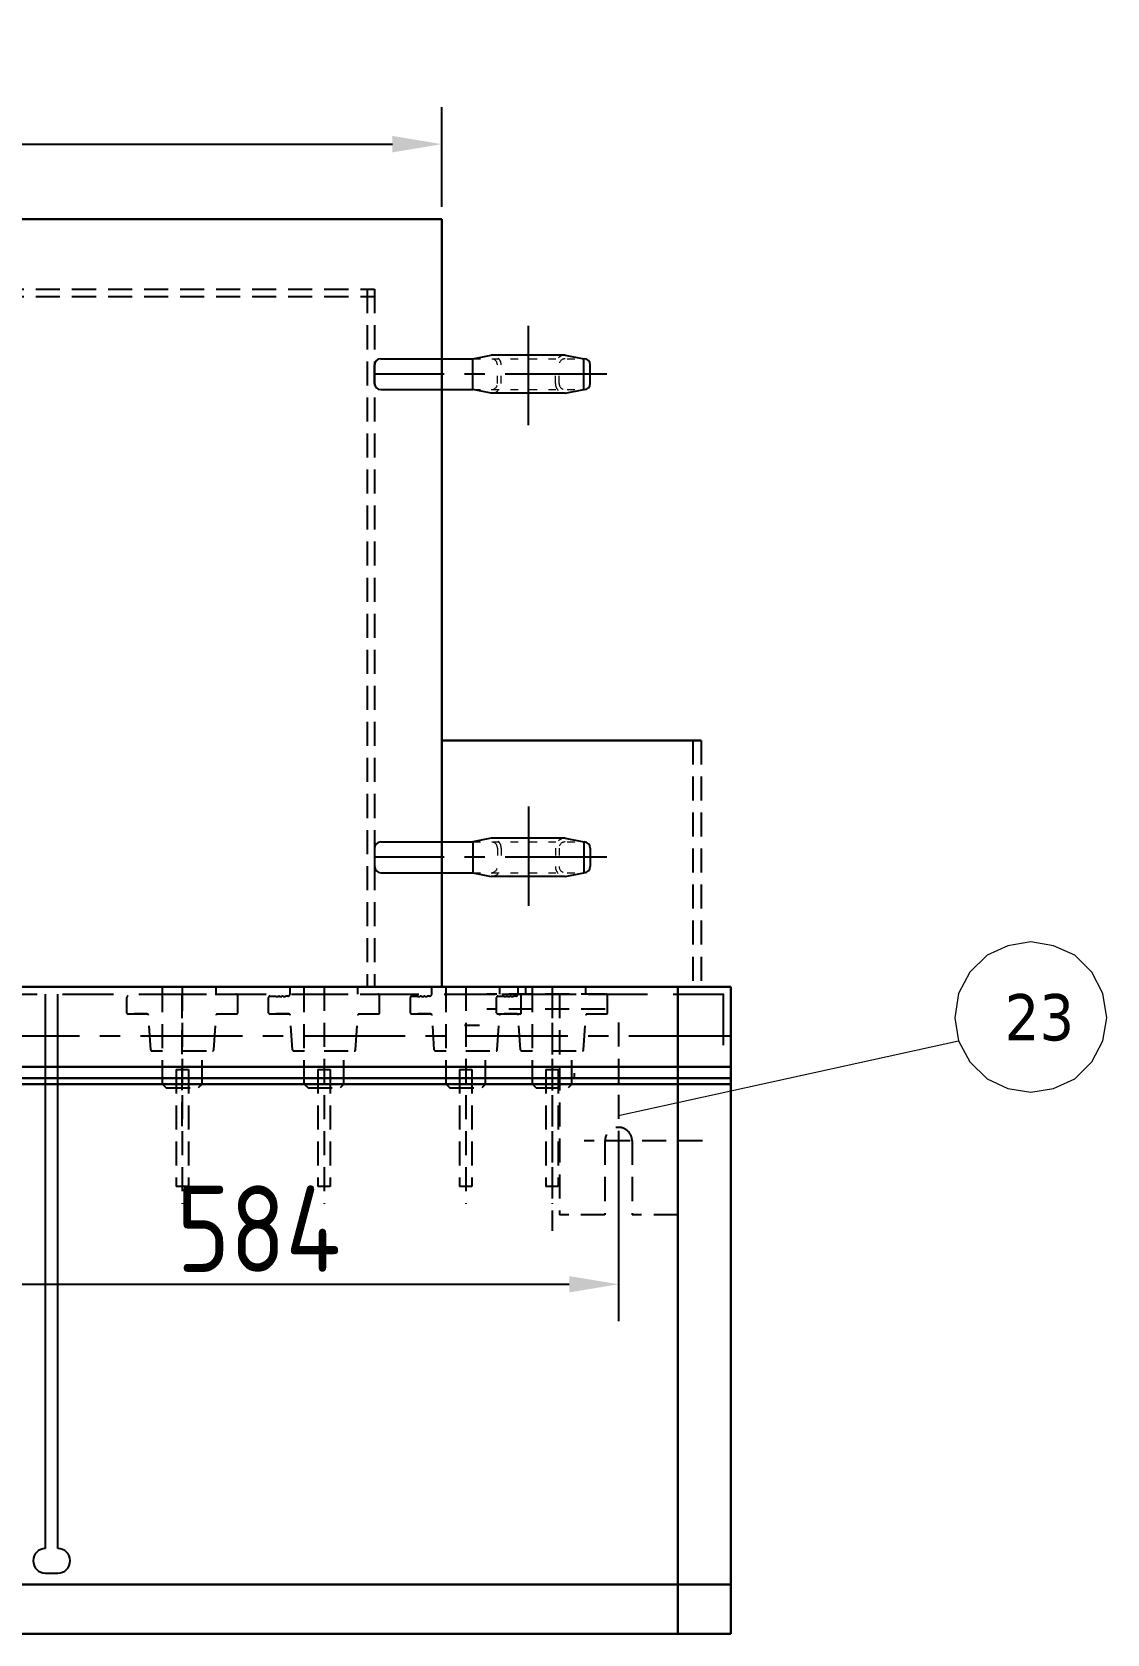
# Model space of a CAD drawing. Header units: millimetres. Extents: x 70841 to 133731, y -170061 to -164340.
# Drawn here: x 72897 to 73770, y -168845 to -167545 of the extents above; entities that cross this region are included whole.
import ezdxf

# ---------------------------------------------------------------- set-up
doc = ezdxf.new("R2010")
doc.units = ezdxf.units.MM
doc.header["$LTSCALE"] = 13
for name, pattern in [('ACAD_ISO03W100', [1.18, 0.47, -0.71]), ('CENTERX2', [101.6, 63.5, -12.7, 12.7, -12.7]), ('DASHED', [0.75, 0.5, -0.25]), ('HIDDEN', [9.525, 6.35, -3.175])]:
    doc.linetypes.add(name, pattern=pattern)
for name, color, linetype in [('1', 4, 'Continuous'), ('4虚线层', 6, 'DASHED'), ('粗实线', 4, 'Continuous'), ('细实线', 2, 'Continuous'), ('虚线', 6, 'HIDDEN'), ('铁心虚线', 1, 'DASHED')]:
    doc.layers.add(name, color=color, linetype=linetype)
doc.layers.add('标注、文本', color=3, linetype='Continuous', lineweight=25)
doc.layers.add('铁心', color=3, linetype='Continuous', lineweight=0)
doc.styles.get("Standard").update_dxf_attribs({"font": 'gbenor.shx', "bigfont": 'gbcbig.shx'})
doc.styles.add('Tahoma$001', font='tahoma.ttf', dxfattribs={"height": 2.159784})
doc.dimstyles.new('1-15', dxfattribs={"dimscale": 20, "dimtxt": 3.5, "dimasz": 2, "dimexe": 1.5, "dimexo": 0.5, "dimgap": 0.5, "dimtad": 1, "dimtoh": 1, "dimdec": 1, "dimdsep": 46, "dimtxsty": 'Standard', "dimcen": 2.5, "dimclrd": 3, "dimclre": 3, "dimclrt": 3, "dimadec": 0, "dimazin": 2, "dimtfac": 1, "dimtdec": 1, "dimtmove": 0, "dimatfit": 2, "dimfxl": 1, "dimarcsym": 0})

# ---------------------------------------------------------------- blocks, each defined once
blk = doc.blocks.new('*D1681')
at = {"layer": 'Defpoints', "color": 0, "transparency": 16777216}
for p in [(73229.9, -167636.3), (72348.9, -167697.1), (73229.9, -167697.1)]:
    blk.add_point(p, dxfattribs=at)
at = {"layer": '标注、文本', "color": 3, "lineweight": -2, "transparency": 16777216}
for p, q in [((72348.9, -167687.1), (72348.9, -167606.3)), ((73229.9, -167687.1), (73229.9, -167606.3)), ((72388.9, -167636.3), (73189.9, -167636.3))]:
    blk.add_line(p, q, dxfattribs=at)
at = {"layer": '标注、文本', "color": 3, "transparency": 16777216}
for points in [[(72388.9, -167629.6), (72388.9, -167643), (72348.9, -167636.3)], [(73189.9, -167629.6), (73189.9, -167643), (73229.9, -167636.3)]]:
    blk.add_solid(points, dxfattribs=at)
at = {"layer": '标注、文本', "color": 3, "transparency": 16777216, "insert": (72789.4, -167591.3), "char_height": 70, "attachment_point": 5}
blk.add_mtext('881', dxfattribs=at)
blk = doc.blocks.new('*D1703')
at = {"layer": 'Defpoints', "color": 0, "transparency": 16777216}
for p in [(72789.4, -168399), (73373.4, -168445.1), (73373.4, -168561.3)]:
    blk.add_point(p, dxfattribs=at)
at = {"layer": '标注、文本', "color": 3, "lineweight": -2, "transparency": 16777216}
for p, q in [((72789.4, -168409), (72789.4, -168591.3)), ((73373.4, -168455.1), (73373.4, -168591.3)), ((72829.4, -168561.3), (73333.4, -168561.3))]:
    blk.add_line(p, q, dxfattribs=at)
at = {"layer": '标注、文本', "color": 3, "transparency": 16777216}
for points in [[(72829.4, -168554.7), (72829.4, -168568), (72789.4, -168561.3)], [(73333.4, -168554.7), (73333.4, -168568), (73373.4, -168561.3)]]:
    blk.add_solid(points, dxfattribs=at)
at = {"layer": '标注、文本', "color": 3, "transparency": 16777216, "insert": (73081.4, -168516.3), "char_height": 70, "attachment_point": 5}
blk.add_mtext('584', dxfattribs=at)

msp = doc.modelspace()

# ---------------------------------------------------------------- linework, layer by layer
at = {"layer": '1', "color": 1, "linetype": 'CENTERX2', "lineweight": -3, "ltscale": 0.1}
for p, q in [((73300.386, -167864.316), (73300.386, -167783.623)), ((73364.007, -167822.98), (73175.395, -167822.98)), ((73300.386, -168173.591), (73300.386, -168254.284)), ((73364.007, -168214.927), (73175.395, -168214.927)), ((73464.395, -168360.054), (72179.395, -168360.054))]:
    msp.add_line(p, q, dxfattribs=at)
at = {"layer": '4虚线层', "ltscale": 3}
for p, q in [((73433.751, -168120.054), (73433.751, -168320.054)), ((73440.443, -168120.054), (73440.443, -168320.054))]:
    msp.add_line(p, q, dxfattribs=at)
at = {"layer": '标注、文本'}
for p, q in [((73175.395, -167830.48), (73175.395, -167815.48)), ((73180.395, -167810.48), (73255.136, -167810.48)), ((73255.136, -167810.48), (73270.136, -167807.48)), ((73255.136, -167835.48), (73255.136, -167810.48)), ((73330.136, -167807.48), (73270.136, -167807.48)), ((73330.136, -167807.48), (73345.136, -167810.48)), ((73345.136, -167835.48), (73345.136, -167810.48)), ((73350.377, -167830.48), (73350.377, -167815.48)), ((73180.395, -167835.48), (73255.136, -167835.48)), ((73270.136, -167838.48), (73255.136, -167835.48)), ((73330.136, -167838.48), (73270.136, -167838.48)), ((73330.136, -167838.48), (73345.136, -167835.48)), ((73180.395, -168202.427), (73255.136, -168202.427)), ((73270.136, -168199.427), (73255.136, -168202.427)), ((73255.136, -168202.427), (73255.136, -168227.427)), ((73330.136, -168199.427), (73270.136, -168199.427)), ((73330.136, -168199.427), (73345.136, -168202.427)), ((73345.136, -168202.427), (73345.136, -168227.427)), ((73175.395, -168207.427), (73175.395, -168222.427)), ((73350.377, -168207.427), (73350.377, -168222.427)), ((73180.395, -168227.427), (73255.136, -168227.427)), ((73255.136, -168227.427), (73270.136, -168230.427)), ((73330.136, -168230.427), (73270.136, -168230.427)), ((73330.136, -168230.427), (73345.136, -168227.427)), ((72908.395, -168775.686), (72908.395, -168326.054)), ((72918.395, -168775.686), (72918.395, -168326.054)), ((72898.395, -168785.686), (72898.395, -168785.686)), ((72928.395, -168785.686), (72928.395, -168785.686)), ((72908.395, -168795.686), (72918.395, -168795.686)), ((72908.395, -168795.686), (72908.395, -168795.686)), ((72918.395, -168795.686), (72918.395, -168795.686))]:
    msp.add_line(p, q, dxfattribs=at)
at = {"layer": '标注、文本', "color": 2, "linetype": 'ACAD_ISO03W100', "lineweight": 18}
for p, q in [((73255.136, -167810.48), (73345.377, -167810.48)), ((73275.136, -167830.48), (73275.136, -167815.48)), ((73278.136, -167830.48), (73278.136, -167815.48)), ((73322.136, -167830.48), (73322.136, -167815.48)), ((73325.136, -167830.48), (73325.136, -167815.48)), ((73255.136, -167835.48), (73345.377, -167835.48)), ((73255.136, -168202.427), (73345.377, -168202.427)), ((73275.136, -168207.427), (73275.136, -168222.427)), ((73278.136, -168207.427), (73278.136, -168222.427)), ((73322.136, -168207.427), (73322.136, -168222.427)), ((73325.136, -168207.427), (73325.136, -168222.427)), ((73255.136, -168227.427), (73345.377, -168227.427))]:
    msp.add_line(p, q, dxfattribs=at)
at = {"layer": '标注、文本'}
for centre, radius, start, end in [((73180.395, -167815.48), 5, 90, 180), ((73345.377, -167815.48), 5, 0, 90), ((73180.395, -167830.48), 5, 180, 270), ((73345.377, -167830.48), 5, 270, 0), ((73180.395, -168207.427), 5, 90, 180), ((73345.377, -168207.427), 5, 0, 90), ((73180.395, -168222.427), 5, 180, 270), ((73345.377, -168222.427), 5, 270, 0), ((72908.395, -168785.686), 10, 90, 180), ((72918.395, -168785.686), 10, 0, 90), ((72908.395, -168785.686), 10, 180, 270), ((72918.395, -168785.686), 10, 270, 0)]:
    msp.add_arc(centre, radius, start, end, dxfattribs=at)
at = {"layer": '标注、文本', "color": 2, "linetype": 'ACAD_ISO03W100', "lineweight": 18}
for centre, radius, start, end in [((73270.136, -167815.48), 8, 0, 90), ((73270.136, -167815.48), 5, 0, 90), ((73330.136, -167815.48), 8, 90, 180), ((73330.136, -167815.48), 5, 90, 180), ((73270.136, -167830.48), 5, 270, 0), ((73270.136, -167830.48), 8, 270, 0), ((73330.136, -167830.48), 8, 180, 270), ((73330.136, -167830.48), 5, 180, 270), ((73270.136, -168207.427), 8, 0, 90), ((73270.136, -168207.427), 5, 0, 90), ((73330.136, -168207.427), 8, 90, 180), ((73330.136, -168207.427), 5, 90, 180), ((73270.136, -168222.427), 5, 270, 0), ((73270.136, -168222.427), 8, 270, 0), ((73330.136, -168222.427), 8, 180, 270), ((73330.136, -168222.427), 5, 180, 270)]:
    msp.add_arc(centre, radius, start, end, dxfattribs=at)
at = {"layer": '粗实线', "lineweight": 30}
for p, q in [((72348.895, -167697.054), (73229.895, -167697.054)), ((73229.895, -167697.054), (73229.895, -168320.054)), ((73229.895, -168120.054), (73440.443, -168120.054)), ((72179.395, -168320.054), (73464.395, -168320.054)), ((73421.395, -168320.054), (73421.395, -168845.054)), ((73464.395, -168320.054), (73464.395, -168385.054)), ((73464.395, -168320.054), (73464.395, -168845.054)), ((72179.395, -168385.054), (73464.395, -168385.054)), ((72179.395, -168805.054), (73464.395, -168805.054)), ((72179.395, -168845.054), (73464.395, -168845.054))]:
    msp.add_line(p, q, dxfattribs=at)
at = {"layer": '细实线', "color": 4, "lineweight": 30}
for p, q in [((72179.395, -168394.011), (73464.395, -168394.011)), ((72179.395, -168399.011), (73464.395, -168399.011))]:
    msp.add_line(p, q, dxfattribs=at)
at = {"layer": '虚线', "ltscale": 0.5}
for p, q in [((72179.395, -168326.054), (73464.395, -168326.054)), ((73458.395, -168326.054), (73458.395, -168385.054))]:
    msp.add_line(p, q, dxfattribs=at)
at = {"layer": '铁心'}
msp.add_lwpolyline([(73769.702, -168345.231), (73766.389, -168325.353), (73757.353, -168308.185), (73743.499, -168294.331), (73726.331, -168286.801), (73707.958, -168283.488), (73689.285, -168286.801), (73672.418, -168294.331), (73658.564, -168308.185), (73649.227, -168325.353), (73646.215, -168345.231), (73649.227, -168363.905), (73658.564, -168380.772), (73672.418, -168394.626), (73689.285, -168402.457), (73707.958, -168405.469), (73726.331, -168402.457), (73743.499, -168394.626), (73757.353, -168380.772), (73766.389, -168363.905)], close=True, dxfattribs=at)
msp.add_lwpolyline([(73373.395, -168424.533), (73649.227, -168363.905), (73649.227, -168363.905)], dxfattribs=at)
at = {"layer": '铁心虚线', "color": 6, "ltscale": 3}
for p, q in [((72403.395, -167754.054), (73175.395, -167754.054)), ((72403.395, -167760.054), (73175.395, -167760.054)), ((73169.395, -167754.054), (73169.395, -168320.054)), ((73175.395, -167754.054), (73175.395, -168320.054)), ((73003.406, -168399.055), (73003.406, -168320.054)), ((73019.414, -168320.054), (73019.395, -168495.943)), ((73019.429, -168433.084), (73019.429, -168320.054)), ((73019.429, -168320.054), (73019.429, -168372.055)), ((73046.906, -168326.055), (73046.906, -168320.054)), ((73046.918, -168326.055), (73046.918, -168320.054)), ((73106.936, -168324.055), (73106.936, -168320.054)), ((73106.955, -168325.554), (73106.954, -168320.054)), ((73118.436, -168399.055), (73118.436, -168320.054)), ((73134.445, -168320.054), (73134.425, -168495.943)), ((73161.936, -168326.055), (73161.936, -168320.054)), ((73161.949, -168326.055), (73161.949, -168320.054)), ((73221.955, -168324.055), (73221.955, -168320.054)), ((73221.973, -168325.554), (73221.972, -168320.054)), ((73233.455, -168399.055), (73233.455, -168320.054)), ((73249.463, -168320.054), (73249.443, -168495.943)), ((73276.955, -168326.055), (73276.955, -168320.054)), ((73276.967, -168326.055), (73276.967, -168320.054)), ((73291.956, -168324.055), (73291.956, -168320.054)), ((73291.975, -168325.554), (73291.974, -168320.054)), ((73297.979, -168320.054), (73297.979, -168326.054)), ((73303.456, -168399.055), (73303.456, -168320.054)), ((73319.465, -168320.054), (73319.445, -168495.943)), ((73346.956, -168326.055), (73346.956, -168320.054)), ((73346.968, -168326.055), (73346.968, -168320.054)), ((72974.425, -168341.054), (72974.425, -168328.537)), ((73019.407, -168326.054), (73059.406, -168326.055)), ((73019.419, -168326.054), (73059.418, -168326.055)), ((73019.425, -168326.054), (73063.425, -168326.054)), ((73064.425, -168341.054), (73064.425, -168327.054)), ((73089.455, -168341.054), (73089.455, -168328.537)), ((73090.455, -168327.537), (73095.463, -168327.554)), ((73095.463, -168328.111), (73095.463, -168327.554)), ((73097.407, -168328.111), (73095.463, -168328.111)), ((73097.407, -168327.554), (73097.407, -168328.111)), ((73097.407, -168327.554), (73097.407, -168328.111)), ((73098.357, -168327.554), (73097.407, -168327.554)), ((73098.357, -168328.111), (73098.357, -168327.554)), ((73100.301, -168328.111), (73098.357, -168328.111)), ((73101.25, -168327.554), (73100.301, -168327.554)), ((73100.301, -168327.554), (73100.301, -168328.111)), ((73100.301, -168327.554), (73100.301, -168328.111)), ((73101.25, -168328.111), (73101.25, -168327.554)), ((73103.195, -168328.111), (73101.25, -168328.111)), ((73104.955, -168327.554), (73103.195, -168327.554)), ((73103.195, -168327.554), (73103.195, -168328.111)), ((73134.437, -168326.054), (73174.436, -168326.055)), ((73134.45, -168326.054), (73174.449, -168326.055)), ((73134.456, -168326.054), (73178.455, -168326.054)), ((73179.455, -168341.054), (73179.455, -168327.054)), ((73204.473, -168341.054), (73204.473, -168328.537)), ((73205.473, -168327.537), (73210.481, -168327.554)), ((73210.481, -168328.111), (73210.481, -168327.554)), ((73212.426, -168328.111), (73210.481, -168328.111)), ((73212.426, -168327.554), (73212.426, -168328.111)), ((73212.426, -168327.554), (73212.426, -168328.111)), ((73213.375, -168327.554), (73212.426, -168327.554)), ((73213.375, -168328.111), (73213.375, -168327.554)), ((73215.319, -168328.111), (73213.375, -168328.111)), ((73216.269, -168327.554), (73215.319, -168327.554)), ((73215.319, -168327.554), (73215.319, -168328.111)), ((73215.319, -168327.554), (73215.319, -168328.111)), ((73216.269, -168328.111), (73216.269, -168327.554)), ((73218.213, -168328.111), (73216.269, -168328.111)), ((73219.973, -168327.554), (73218.213, -168327.554)), ((73218.213, -168327.554), (73218.213, -168328.111)), ((73249.456, -168326.054), (73289.455, -168326.055)), ((73249.468, -168326.054), (73289.467, -168326.055)), ((73249.474, -168326.054), (73293.473, -168326.054)), ((73362.479, -168326.054), (73266.479, -168326.054)), ((73274.475, -168341.054), (73274.475, -168328.537)), ((73275.475, -168327.537), (73280.482, -168327.554)), ((73280.482, -168328.111), (73280.482, -168327.554)), ((73282.427, -168328.111), (73280.482, -168328.111)), ((73282.427, -168327.554), (73282.427, -168328.111)), ((73282.427, -168327.554), (73282.427, -168328.111)), ((73283.376, -168327.554), (73282.427, -168327.554)), ((73283.376, -168328.111), (73283.376, -168327.554)), ((73285.321, -168328.111), (73283.376, -168328.111)), ((73286.27, -168327.554), (73285.321, -168327.554)), ((73285.321, -168327.554), (73285.321, -168328.111)), ((73285.321, -168327.554), (73285.321, -168328.111)), ((73286.27, -168328.111), (73286.27, -168327.554)), ((73288.215, -168328.111), (73286.27, -168328.111)), ((73289.975, -168327.554), (73288.215, -168327.554)), ((73288.215, -168327.554), (73288.215, -168328.111)), ((73294.473, -168341.054), (73294.473, -168327.054)), ((73319.457, -168326.054), (73359.456, -168326.055)), ((73319.469, -168326.054), (73359.468, -168326.055)), ((73319.476, -168326.054), (73363.475, -168326.054)), ((73319.479, -168326.054), (73319.479, -168518.054)), ((73325.395, -168326.054), (73325.395, -168505.054)), ((73364.475, -168341.054), (73364.475, -168327.054)), ((73421.395, -168326.054), (73421.395, -168505.054)), ((72975.425, -168342.054), (72990.989, -168342.054)), ((72990.97, -168342.055), (72980.406, -168342.055)), ((72990.983, -168342.055), (72980.418, -168342.055)), ((72993.844, -168371.121), (72991.968, -168342.988)), ((72993.856, -168371.121), (72991.98, -168342.988)), ((73044.968, -168371.121), (73046.844, -168342.988)), ((73044.98, -168371.121), (73046.856, -168342.988)), ((73047.841, -168342.055), (73058.407, -168342.056)), ((73047.854, -168342.055), (73058.419, -168342.056)), ((73047.86, -168342.054), (73063.425, -168342.054)), ((73090.455, -168342.054), (73106.019, -168342.054)), ((73106.001, -168342.055), (73095.436, -168342.055)), ((73106.013, -168342.055), (73095.449, -168342.055)), ((73108.874, -168371.121), (73106.999, -168342.988)), ((73108.886, -168371.121), (73107.011, -168342.988)), ((73159.999, -168371.121), (73161.874, -168342.988)), ((73160.011, -168371.121), (73161.886, -168342.988)), ((73162.872, -168342.055), (73173.438, -168342.056)), ((73162.884, -168342.055), (73173.45, -168342.056)), ((73162.891, -168342.054), (73178.455, -168342.054)), ((73205.473, -168342.054), (73221.038, -168342.054)), ((73221.019, -168342.055), (73210.455, -168342.055)), ((73221.031, -168342.055), (73210.467, -168342.055)), ((73223.892, -168371.121), (73222.017, -168342.988)), ((73223.905, -168371.121), (73222.029, -168342.988)), ((73362.479, -168338.054), (73266.479, -168338.054)), ((73275.017, -168371.121), (73276.892, -168342.988)), ((73275.029, -168371.121), (73276.905, -168342.988)), ((73275.475, -168342.054), (73291.039, -168342.054)), ((73277.89, -168342.055), (73288.456, -168342.056)), ((73277.902, -168342.055), (73288.468, -168342.056)), ((73277.909, -168342.054), (73293.473, -168342.054)), ((73291.021, -168342.055), (73280.456, -168342.055)), ((73291.033, -168342.055), (73280.468, -168342.055)), ((73293.894, -168371.121), (73292.018, -168342.988)), ((73293.906, -168371.121), (73292.031, -168342.988)), ((73345.018, -168371.121), (73346.894, -168342.988)), ((73345.031, -168371.121), (73346.906, -168342.988)), ((73347.892, -168342.055), (73358.457, -168342.056)), ((73347.904, -168342.055), (73358.47, -168342.056)), ((73347.91, -168342.054), (73363.475, -168342.054)), ((73373.395, -168349.054), (73373.395, -168541.054)), ((73248.477, -168351.054), (73260.477, -168351.054)), ((72994.841, -168372.055), (73003.406, -168372.055)), ((72994.854, -168372.055), (73003.418, -168372.055)), ((73019.407, -168372.055), (73043.97, -168372.055)), ((73019.419, -168372.055), (73043.983, -168372.055)), ((73035.406, -168399.055), (73035.406, -168372.055)), ((73109.872, -168372.055), (73118.436, -168372.055)), ((73109.884, -168372.055), (73118.449, -168372.055)), ((73134.438, -168372.055), (73159.001, -168372.055)), ((73134.45, -168372.055), (73159.013, -168372.055)), ((73150.436, -168399.055), (73150.436, -168372.055)), ((73224.89, -168372.055), (73233.455, -168372.055)), ((73224.902, -168372.055), (73233.467, -168372.055)), ((73249.456, -168372.055), (73274.019, -168372.055)), ((73249.468, -168372.055), (73274.031, -168372.055)), ((73265.455, -168399.055), (73265.455, -168372.055)), ((73294.892, -168372.055), (73303.456, -168372.055)), ((73294.904, -168372.055), (73303.468, -168372.055)), ((73319.458, -168372.055), (73344.021, -168372.055)), ((73319.47, -168372.055), (73344.033, -168372.055)), ((73335.456, -168399.055), (73335.456, -168372.055)), ((73014.404, -168387.055), (73014.402, -168482.055)), ((73014.404, -168387.055), (73024.39, -168387.055)), ((73024.39, -168387.055), (73024.388, -168482.055)), ((73129.434, -168387.055), (73129.432, -168482.055)), ((73129.434, -168387.055), (73139.42, -168387.055)), ((73139.42, -168387.055), (73139.418, -168482.055)), ((73244.452, -168387.055), (73244.45, -168482.055)), ((73244.452, -168387.055), (73254.439, -168387.055)), ((73254.439, -168387.055), (73254.436, -168482.055)), ((73314.454, -168387.055), (73314.452, -168482.055)), ((73314.454, -168387.055), (73324.44, -168387.055)), ((73324.44, -168387.055), (73324.438, -168482.055)), ((73003.402, -168399.055), (73006.402, -168402.055)), ((73035.402, -168399.055), (73003.402, -168399.055)), ((73003.406, -168399.055), (73006.406, -168402.055)), ((73035.406, -168399.055), (73003.406, -168399.055)), ((73035.402, -168399.055), (73032.402, -168402.055)), ((73035.406, -168399.055), (73032.406, -168402.055)), ((73118.432, -168399.055), (73121.432, -168402.055)), ((73150.432, -168399.055), (73118.432, -168399.055)), ((73118.436, -168399.055), (73121.436, -168402.055)), ((73150.436, -168399.055), (73118.436, -168399.055)), ((73150.432, -168399.055), (73147.432, -168402.055)), ((73150.436, -168399.055), (73147.436, -168402.055)), ((73233.45, -168399.055), (73236.45, -168402.055)), ((73265.45, -168399.055), (73233.45, -168399.055)), ((73233.455, -168399.055), (73236.455, -168402.055)), ((73265.455, -168399.055), (73233.455, -168399.055)), ((73265.45, -168399.055), (73262.45, -168402.055)), ((73265.455, -168399.055), (73262.455, -168402.055)), ((73303.452, -168399.055), (73306.452, -168402.055)), ((73335.452, -168399.055), (73303.452, -168399.055)), ((73303.456, -168399.055), (73306.456, -168402.055)), ((73335.456, -168399.055), (73303.456, -168399.055)), ((73335.452, -168399.055), (73332.452, -168402.055)), ((73335.456, -168399.055), (73332.456, -168402.055)), ((73337.518, -168390.011), (73337.518, -168394.011)), ((73337.518, -168390.011), (73337.518, -168394.011)), ((73006.402, -168402.055), (73032.402, -168402.055)), ((73006.406, -168402.055), (73032.406, -168402.055)), ((73121.432, -168402.055), (73147.432, -168402.055)), ((73121.436, -168402.055), (73147.436, -168402.055)), ((73236.45, -168402.055), (73262.45, -168402.055)), ((73236.455, -168402.055), (73262.455, -168402.055)), ((73306.452, -168402.055), (73332.452, -168402.055)), ((73306.456, -168402.055), (73332.456, -168402.055)), ((73441.393, -168445.054), (73345.393, -168445.054)), ((73362.395, -168445.054), (73362.395, -168505.054)), ((73384.395, -168445.054), (73384.395, -168505.054)), ((73024.388, -168482.055), (73014.402, -168482.055)), ((73139.418, -168482.055), (73129.432, -168482.055)), ((73254.436, -168482.055), (73244.45, -168482.055)), ((73324.438, -168482.055), (73314.452, -168482.055)), ((73362.395, -168505.054), (73325.395, -168505.054)), ((73421.395, -168505.054), (73384.395, -168505.054))]:
    msp.add_line(p, q, dxfattribs=at)
for centre, radius, start, end in [((72975.425, -168328.537), 1, 90, 180), ((73063.425, -168327.054), 1, 0, 90), ((73090.455, -168328.537), 1, 90, 180), ((73104.955, -168325.554), 2, 270, 0), ((73104.955, -168325.554), 2, 270, 0), ((73178.455, -168327.054), 1, 0, 90), ((73205.473, -168328.537), 1, 90, 180), ((73219.973, -168325.554), 2, 270, 0), ((73219.973, -168325.554), 2, 270, 0), ((73275.475, -168328.537), 1, 90, 180), ((73289.975, -168325.554), 2, 270, 0), ((73289.975, -168325.554), 2, 270, 0), ((73293.473, -168327.054), 1, 0, 90), ((73363.475, -168327.054), 1, 0, 90), ((72975.425, -168341.054), 1, 180, 270), ((72990.97, -168343.055), 1, 3.814075, 90), ((72990.983, -168343.055), 1, 3.814075, 90), ((72990.989, -168343.054), 1, 3.814075, 90), ((73047.841, -168343.055), 1, 90, 176.185925), ((73047.854, -168343.055), 1, 90, 176.185925), ((73047.86, -168343.054), 1, 90, 176.185925), ((73063.425, -168341.054), 1, 270, 0), ((73090.455, -168341.054), 1, 180, 270), ((73106.001, -168343.055), 1, 3.814075, 90), ((73106.013, -168343.055), 1, 3.814075, 90), ((73106.019, -168343.054), 1, 3.814075, 90), ((73162.872, -168343.055), 1, 90, 176.185925), ((73162.884, -168343.055), 1, 90, 176.185925), ((73162.891, -168343.054), 1, 90, 176.185925), ((73178.455, -168341.054), 1, 270, 0), ((73205.473, -168341.054), 1, 180, 270), ((73221.019, -168343.055), 1, 3.814075, 90), ((73221.031, -168343.055), 1, 3.814075, 90), ((73221.038, -168343.054), 1, 3.814075, 90), ((73275.475, -168341.054), 1, 180, 270), ((73277.89, -168343.055), 1, 90, 176.185925), ((73277.902, -168343.055), 1, 90, 176.185925), ((73277.909, -168343.054), 1, 90, 176.185925), ((73291.021, -168343.055), 1, 3.814075, 90), ((73291.033, -168343.055), 1, 3.814075, 90), ((73291.039, -168343.054), 1, 3.814075, 90), ((73293.473, -168341.054), 1, 270, 0), ((73347.892, -168343.055), 1, 90, 176.185925), ((73347.904, -168343.055), 1, 90, 176.185925), ((73347.91, -168343.054), 1, 90, 176.185925), ((73363.475, -168341.054), 1, 270, 0), ((72994.841, -168371.055), 1, 183.814075, 270), ((72994.854, -168371.055), 1, 183.814075, 270), ((73043.97, -168371.055), 1, 270, 356.185925), ((73043.983, -168371.055), 1, 270, 356.185925), ((73109.872, -168371.055), 1, 183.814075, 270), ((73109.884, -168371.055), 1, 183.814075, 270), ((73159.001, -168371.055), 1, 270, 356.185925), ((73159.013, -168371.055), 1, 270, 356.185925), ((73224.89, -168371.055), 1, 183.814075, 270), ((73224.902, -168371.055), 1, 183.814075, 270), ((73274.019, -168371.055), 1, 270, 356.185925), ((73274.031, -168371.055), 1, 270, 356.185925), ((73294.892, -168371.055), 1, 183.814075, 270), ((73294.904, -168371.055), 1, 183.814075, 270), ((73344.021, -168371.055), 1, 270, 356.185925), ((73344.033, -168371.055), 1, 270, 356.185925), ((73373.395, -168445.054), 11, 0, 180)]:
    msp.add_arc(centre, radius, start, end, dxfattribs=at)

# ---------------------------------------------------------------- texts
at = {"layer": '铁心', "style": 'Tahoma$001'}
msp.add_text('23', height=37.5893, dxfattribs=at).set_placement((73686.623, -168363.461))

# ---------------------------------------------------------------- dimensions: what is measured, and where the dimension line sits
at = {"layer": '标注、文本'}
for base, p1, p2, picture, middle in [((73229.895, -167636.29), (72348.895, -167697.054), (73229.895, -167697.054), '*D1681', (72789.395, -167591.29)), ((73373.395, -168561.334), (72789.395, -168399.011), (73373.395, -168445.054), '*D1703', (73081.395, -168516.334))]:
    dim = msp.add_linear_dim(base=base, p1=p1, p2=p2, dimstyle='1-15', dxfattribs=at)
    dim.commit()
    dim.dimension.update_dxf_attribs({"geometry": picture, "text_midpoint": middle})

doc.saveas('drawing.dxf')
